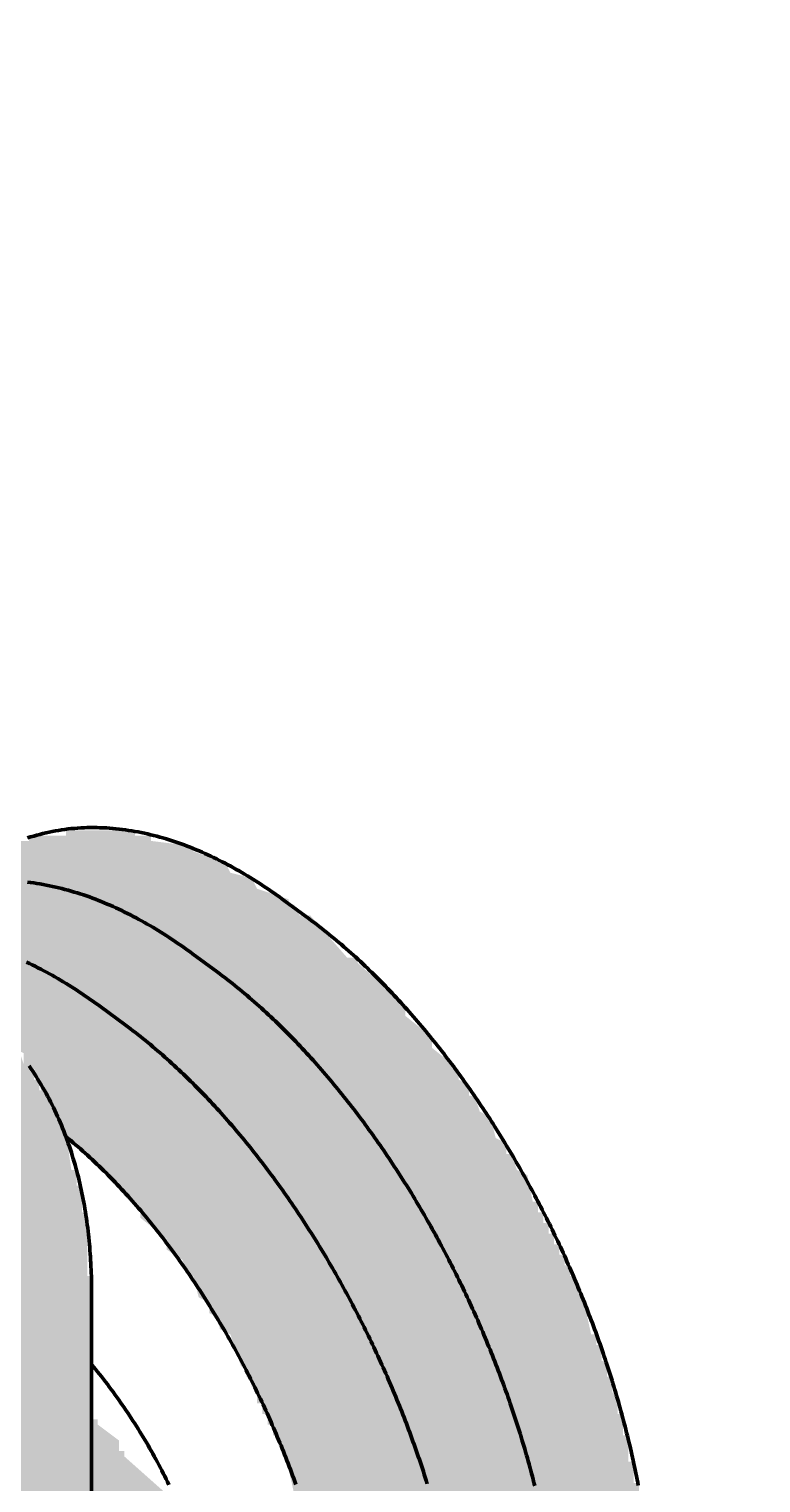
# Model space of a CAD drawing. Header units: millimetres. Extents: x 0 to 420, y 0 to 297.
# Drawn here: x 247.1 to 260.89, y 235.08 to 262.48 of the extents above; entities that cross this region are included whole.
import ezdxf

# ---------------------------------------------------------------- set-up
doc = ezdxf.new("R2010")
doc.units = ezdxf.units.MM
doc.layers.add('01-VISIBLE', color=7, linetype='CONTINUOUS', lineweight=70)
doc.layers.add('13-GRAFICA', color=30, linetype='CONTINUOUS', lineweight=18)

msp = doc.modelspace()

# ---------------------------------------------------------------- hatches: boundary and pattern name
at = {"layer": '13-GRAFICA', "true_color": 0xb21820}
h = msp.add_hatch(color=7, dxfattribs=at)
h.dxf.hatch_style = 1
h.paths.add_polyline_path([(220.992, 262.475), (220.992, 262.375), (221.192, 262.375), (221.192, 262.275), (221.792, 262.175), (221.792, 262.075), (221.992, 262.075), (221.992, 261.975), (222.192, 261.975), (222.192, 261.875), (222.392, 261.875), (222.392, 261.775), (222.592, 261.775), (222.592, 261.675), (222.792, 261.675), (222.792, 261.575), (222.992, 261.575), (222.992, 261.475), (223.592, 261.275), (223.692, 261.075), (223.892, 261.075), (223.892, 260.975), (224.292, 260.875), (224.392, 260.675), (224.992, 260.475), (225.092, 260.275), (225.692, 260.075), (225.792, 259.875), (225.992, 259.875), (225.992, 259.775), (226.192, 259.775), (226.292, 259.575), (226.892, 259.375), (226.992, 259.175), (227.592, 258.975), (227.692, 258.775), (228.292, 258.575), (228.392, 258.375), (228.792, 258.275), (228.892, 258.075), (229.092, 258.075), (229.092, 257.975), (229.492, 257.875), (229.592, 257.675), (230.192, 257.475), (230.292, 257.275), (230.692, 257.175), (230.792, 256.975), (231.392, 256.775), (231.492, 256.575), (231.692, 256.575), (231.692, 256.475), (232.092, 256.375), (232.192, 256.175), (232.792, 255.975), (232.892, 255.775), (233.292, 255.675), (233.392, 255.475), (233.992, 255.275), (234.092, 255.075), (234.492, 254.975), (234.492, 254.875), (234.792, 254.775), (234.892, 254.575), (235.292, 254.475), (235.392, 254.275), (235.592, 254.275), (235.692, 254.075), (236.092, 253.975), (236.292, 253.675), (236.492, 253.675), (236.592, 253.475), (236.792, 253.475), (236.892, 253.275), (237.092, 253.275), (237.292, 252.975), (237.492, 252.975), (237.492, 252.875), (237.792, 252.775), (238.092, 252.375), (238.292, 252.375), (238.492, 252.075), (238.692, 252.075), (238.992, 251.675), (239.192, 251.675), (239.392, 251.375), (239.592, 251.375), (240.092, 250.775), (240.292, 250.775), (240.792, 250.175), (240.992, 250.175), (242.192, 248.875), (242.392, 248.875), (242.392, 248.775), (243.192, 248.075), (243.192, 247.875), (244.292, 246.875), (244.292, 246.675), (244.392, 246.675), (244.392, 246.575), (244.692, 246.375), (244.692, 246.175), (245.092, 245.875), (245.092, 245.675), (245.392, 245.475), (245.392, 245.275), (245.592, 245.175), (245.592, 244.975), (245.792, 244.875), (245.792, 244.675), (246.092, 244.475), (246.092, 244.275), (246.292, 244.175), (246.292, 243.975), (246.492, 243.875), (246.492, 243.675), (246.792, 243.475), (246.792, 243.275), (246.892, 243.275), (246.992, 242.975), (247.192, 242.875), (247.192, 242.675), (247.292, 242.675), (247.292, 242.475), (247.392, 242.475), (247.392, 242.275), (247.492, 242.275), (247.492, 242.075), (247.592, 242.075), (247.592, 241.875), (247.692, 241.875), (247.692, 241.675), (247.792, 241.675), (247.892, 240.975), (247.992, 240.975), (247.992, 240.675), (248.092, 240.675), (248.092, 240.175), (248.192, 240.175), (248.192, 238.975), (248.292, 238.975), (248.292, 212.875), (248.192, 212.875), (248.192, 212.675), (248.092, 212.675), (247.992, 212.475), (247.792, 212.475), (247.792, 208.075), (247.692, 208.075), (247.692, 207.975), (247.292, 207.875), (247.192, 207.675), (246.792, 207.575), (246.692, 207.375), (246.092, 207.175), (245.992, 206.975), (245.392, 206.775), (245.392, 206.675), (245.092, 206.575), (245.092, 206.475), (244.592, 206.575), (244.592, 211.475), (244.692, 211.475), (244.692, 211.675), (244.892, 211.775), (244.892, 211.975), (245.092, 212.075), (245.092, 212.275), (245.392, 212.475), (245.392, 212.675), (245.492, 212.675), (245.592, 212.975), (245.692, 212.975), (245.692, 239.775), (245.592, 239.775), (245.492, 240.575), (245.392, 240.575), (245.392, 240.875), (245.292, 240.875), (245.192, 241.275), (244.992, 241.375), (244.992, 241.575), (244.792, 241.675), (244.792, 241.875), (244.592, 241.975), (244.592, 242.175), (244.392, 242.275), (244.392, 242.475), (244.092, 242.675), (244.092, 242.875), (243.892, 242.975), (243.892, 243.175), (243.692, 243.275), (243.692, 243.475), (243.392, 243.675), (243.392, 243.875), (243.192, 243.975), (243.192, 244.175), (242.792, 244.475), (242.792, 244.675), (242.492, 244.875), (242.492, 245.075), (241.792, 245.675), (241.792, 245.875), (241.692, 245.875), (239.992, 247.675), (239.792, 247.675), (239.092, 248.475), (238.892, 248.475), (238.392, 249.075), (238.192, 249.075), (237.792, 249.575), (237.592, 249.575), (237.392, 249.875), (237.192, 249.875), (236.892, 250.275), (236.692, 250.275), (236.492, 250.575), (236.292, 250.575), (236.092, 250.875), (235.892, 250.875), (235.892, 250.975), (235.592, 251.075), (235.392, 251.375), (235.192, 251.375), (235.092, 251.575), (234.892, 251.575), (234.692, 251.875), (234.492, 251.875), (234.392, 252.075), (234.192, 252.075), (234.192, 252.175), (233.992, 252.175), (233.892, 252.375), (233.492, 252.475), (233.392, 252.675), (233.192, 252.675), (233.092, 252.875), (232.692, 252.975), (232.592, 253.175), (231.992, 253.375), (231.892, 253.575), (231.292, 253.775), (231.192, 253.975), (230.592, 254.175), (230.492, 254.375), (230.092, 254.475), (229.992, 254.675), (229.792, 254.675), (229.792, 254.775), (229.392, 254.875), (229.292, 255.075), (228.692, 255.275), (228.592, 255.475), (227.992, 255.675), (227.892, 255.875), (227.492, 255.975), (227.392, 256.175), (227.192, 256.175), (227.192, 256.275), (226.792, 256.375), (226.692, 256.575), (226.092, 256.775), (225.992, 256.975), (225.392, 257.175), (225.292, 257.375), (225.092, 257.375), (225.092, 257.475), (224.892, 257.475), (224.792, 257.675), (224.192, 257.875), (224.092, 258.075), (223.492, 258.275), (223.392, 258.475), (222.992, 258.575), (222.892, 258.775), (222.692, 258.775), (222.692, 258.875), (222.492, 258.875), (222.492, 258.975), (222.292, 258.975), (222.292, 259.075), (222.092, 259.075), (222.092, 259.175), (221.492, 259.375), (221.492, 259.475), (221.192, 259.575), (221.192, 259.675), (220.692, 259.775), (220.692, 259.875), (220.692, 262.475)])
at = {"layer": '13-GRAFICA', "true_color": 0x202020}
h = msp.add_hatch(color=7, dxfattribs=at)
h.dxf.hatch_style = 1
h.paths.add_polyline_path([(250.692, 183.375), (250.992, 183.275), (251.092, 183.075), (251.492, 182.975), (251.492, 182.875), (251.792, 182.875), (251.792, 182.775), (251.992, 182.775), (251.992, 182.675), (252.192, 182.675), (252.192, 182.575), (252.392, 182.575), (252.392, 182.475), (252.892, 182.375), (252.892, 183.175), (252.992, 183.175), (252.992, 187.775), (253.092, 187.775), (253.092, 189.575), (253.192, 189.575), (253.292, 192.175), (253.392, 192.175), (253.492, 193.675), (253.592, 193.675), (253.592, 194.275), (253.692, 194.275), (253.692, 194.875), (253.792, 194.875), (253.792, 195.475), (253.892, 195.475), (253.892, 196.075), (253.992, 196.075), (253.992, 196.675), (254.092, 196.675), (254.292, 198.475), (254.392, 198.475), (254.492, 199.575), (254.592, 199.575), (254.592, 200.175), (254.692, 200.175), (254.792, 201.675), (254.892, 201.675), (254.992, 204.475), (255.092, 204.475), (255.092, 207.675), (254.992, 207.675), (254.992, 209.475), (254.892, 209.475), (254.792, 211.675), (254.692, 211.675), (254.592, 213.175), (254.492, 213.175), (254.492, 213.875), (254.392, 213.875), (254.392, 214.575), (254.292, 214.575), (254.292, 215.275), (254.192, 215.275), (254.192, 215.975), (254.092, 215.975), (254.092, 216.675), (253.992, 216.675), (253.992, 217.375), (253.892, 217.375), (253.892, 218.075), (253.792, 218.075), (253.792, 218.775), (253.692, 218.775), (253.692, 219.475), (253.592, 219.475), (253.592, 220.175), (253.492, 220.175), (253.392, 221.975), (253.292, 221.975), (253.192, 224.875), (253.092, 224.875), (253.092, 226.675), (252.992, 226.675), (252.992, 231.575), (252.892, 231.575), (252.892, 232.375), (252.792, 232.375), (252.792, 232.775), (252.692, 232.775), (252.692, 233.275), (252.592, 233.275), (252.492, 234.075), (252.392, 234.075), (252.292, 234.675), (252.192, 234.675), (252.192, 234.875), (252.092, 234.875), (251.892, 235.775), (251.792, 235.775), (251.792, 235.975), (251.692, 235.975), (251.692, 236.175), (251.592, 236.175), (251.592, 236.375), (251.492, 236.375), (251.492, 236.575), (251.392, 236.575), (251.392, 236.875), (251.292, 236.875), (251.292, 237.075), (251.192, 237.075), (251.192, 237.275), (251.092, 237.275), (250.892, 237.875), (250.692, 237.975), (250.692, 238.175), (250.492, 238.275), (250.492, 238.475), (250.292, 238.575), (250.192, 238.975), (250.092, 238.975), (249.992, 239.275), (249.692, 239.475), (249.692, 239.675), (249.192, 240.075), (249.192, 240.275), (249.092, 240.275), (247.992, 241.475), (247.792, 241.475), (247.792, 241.675), (247.692, 241.675), (247.692, 241.875), (247.592, 241.875), (247.592, 242.075), (247.492, 242.075), (247.492, 242.275), (247.392, 242.275), (247.192, 242.875), (246.992, 242.975), (246.992, 243.175), (246.792, 243.275), (246.792, 243.475), (246.492, 243.675), (246.492, 243.875), (246.292, 243.975), (246.292, 244.175), (246.092, 244.275), (246.092, 244.475), (245.792, 244.675), (245.792, 244.875), (245.592, 244.975), (245.592, 245.175), (245.392, 245.275), (245.392, 245.475), (245.292, 245.475), (245.292, 245.575), (245.092, 245.675), (245.092, 245.875), (244.992, 245.875), (245.092, 246.175), (245.592, 246.275), (245.692, 246.475), (245.892, 246.475), (245.992, 246.675), (246.392, 246.775), (246.492, 246.975), (246.692, 246.975), (246.692, 247.075), (246.892, 247.075), (246.892, 247.175), (247.092, 247.175), (247.092, 247.275), (247.792, 247.275), (247.792, 247.375), (249.092, 247.375), (249.092, 247.275), (249.392, 247.275), (249.392, 247.175), (250.192, 247.075), (250.192, 246.975), (250.792, 246.775), (250.892, 246.575), (251.292, 246.475), (251.392, 246.275), (251.992, 246.075), (251.992, 245.975), (252.092, 245.975), (252.192, 245.775), (252.392, 245.775), (253.092, 244.975), (253.292, 244.975), (253.292, 244.875), (254.192, 244.075), (254.192, 243.875), (254.692, 243.475), (254.692, 243.275), (255.192, 242.875), (255.192, 242.675), (255.392, 242.575), (255.392, 242.375), (255.492, 242.375), (255.592, 242.075), (255.792, 241.975), (255.892, 241.575), (256.092, 241.475), (256.092, 241.275), (256.192, 241.275), (256.292, 240.975), (256.492, 240.875), (256.592, 240.375), (256.692, 240.375), (256.692, 240.175), (256.792, 240.175), (256.792, 239.975), (256.892, 239.975), (256.892, 239.775), (256.992, 239.775), (256.992, 239.575), (257.092, 239.575), (257.092, 239.375), (257.192, 239.375), (257.192, 239.175), (257.292, 239.175), (257.292, 238.975), (257.392, 238.975), (257.392, 238.775), (257.492, 238.775), (257.692, 237.875), (257.792, 237.875), (257.792, 237.675), (257.892, 237.675), (257.892, 237.375), (257.992, 237.375), (257.992, 237.075), (258.092, 237.075), (258.092, 236.775), (258.192, 236.775), (258.192, 236.375), (258.292, 236.375), (258.292, 235.975), (258.392, 235.975), (258.392, 235.475), (258.492, 235.475), (258.492, 235.075), (258.592, 235.075), (258.592, 234.575), (258.692, 234.575), (258.692, 233.575), (258.792, 233.575), (258.792, 229.175), (258.892, 229.175), (258.892, 226.975), (258.992, 226.975), (259.092, 224.075), (259.192, 224.075), (259.192, 223.175), (259.292, 223.175), (259.392, 221.575), (259.492, 221.575), (259.492, 220.875), (259.592, 220.875), (259.592, 220.175), (259.692, 220.175), (259.692, 219.475), (259.792, 219.475), (259.792, 218.775), (259.892, 218.775), (259.892, 218.075), (259.992, 218.075), (259.992, 217.375), (260.092, 217.375), (260.092, 216.675), (260.192, 216.675), (260.192, 215.975), (260.292, 215.975), (260.292, 215.275), (260.392, 215.275), (260.392, 214.575), (260.492, 214.575), (260.592, 212.775), (260.692, 212.775), (260.692, 211.575), (260.792, 211.575), (260.792, 209.875), (260.892, 209.875), (260.892, 206.175), (260.792, 206.175), (260.692, 203.475), (260.592, 203.475), (260.592, 202.575), (260.492, 202.575), (260.492, 201.975), (260.392, 201.975), (260.392, 201.375), (260.292, 201.375), (260.292, 200.775), (260.192, 200.775), (260.192, 200.175), (260.092, 200.175), (260.092, 199.575), (259.992, 199.575), (259.992, 198.975), (259.892, 198.975), (259.692, 197.175), (259.592, 197.175), (259.492, 196.075), (259.392, 196.075), (259.392, 195.375), (259.292, 195.375), (259.292, 194.775), (259.192, 194.775), (259.192, 193.875), (259.092, 193.875), (259.092, 192.775), (258.992, 192.775), (258.892, 189.175), (258.792, 189.175), (258.792, 184.975), (258.692, 184.975), (258.692, 184.075), (258.592, 184.075), (258.592, 183.775), (258.492, 183.775), (258.492, 183.475), (258.392, 183.475), (258.392, 183.175), (258.292, 183.175), (258.292, 182.875), (258.192, 182.875), (258.192, 182.675), (258.092, 182.675), (257.992, 182.175), (257.592, 181.875), (257.592, 181.675), (257.192, 181.375), (257.192, 181.175), (257.092, 181.175), (256.892, 180.875), (256.692, 180.875), (256.592, 180.675), (255.992, 180.475), (255.892, 180.275), (255.692, 180.275), (255.692, 180.175), (255.092, 179.975), (254.992, 179.775), (254.592, 179.675), (254.492, 179.475), (254.092, 179.375), (253.992, 179.175), (253.492, 179.075), (253.292, 178.775), (252.692, 178.575), (252.592, 178.375), (252.392, 178.375), (252.392, 178.275), (252.192, 178.275), (252.192, 178.175), (251.992, 178.175), (251.992, 178.075), (250.792, 177.975), (250.792, 177.875), (250.692, 177.875)])
at = {"layer": '13-GRAFICA', "true_color": 0xb21820}
h = msp.add_hatch(color=7, dxfattribs=at)
h.dxf.hatch_style = 1
h.paths.add_polyline_path([(248.292, 236.275), (248.392, 236.275), (248.392, 236.175), (248.792, 235.875), (248.792, 235.675), (248.892, 235.675), (248.892, 235.575), (249.792, 234.775), (249.792, 234.575), (249.892, 234.575), (249.892, 234.275), (249.992, 234.275), (249.992, 233.975), (250.092, 233.975), (250.092, 233.575), (250.192, 233.575), (250.192, 233.275), (250.292, 233.275), (250.292, 232.875), (250.392, 232.875), (250.392, 232.575), (250.492, 232.575), (250.492, 231.675), (250.592, 231.675), (250.692, 230.075), (250.592, 230.075), (250.592, 229.775), (250.492, 229.775), (250.492, 229.475), (250.392, 229.475), (250.392, 229.175), (250.292, 229.175), (250.292, 228.775), (250.192, 228.775), (250.192, 228.475), (250.092, 228.475), (250.092, 228.175), (249.992, 228.175), (249.892, 227.775), (249.792, 227.775), (249.692, 227.475), (249.292, 227.175), (249.292, 226.975), (248.992, 226.775), (248.992, 226.575), (248.592, 226.275), (248.592, 226.075), (248.492, 226.075), (248.392, 225.875), (248.292, 225.875)])

# ---------------------------------------------------------------- linework, layer by layer
at = {"layer": '01-VISIBLE'}
for p, q in [((252.374, 245.707), (251.911, 246.048)), ((250.642, 244.707), (250.179, 245.048)), ((248.909, 243.706), (248.447, 244.048)), ((248.274, 238.668), (248.274, 212.979))]:
    msp.add_line(p, q, dxfattribs=at)
for points in [[(251.911, 246.048), (251.863, 246.084), (251.814, 246.119), (251.765, 246.154), (251.716, 246.189), (251.666, 246.223), (251.617, 246.257), (251.567, 246.291), (251.516, 246.325), (251.466, 246.358), (251.415, 246.39), (251.365, 246.423), (251.314, 246.455), (251.262, 246.487), (251.211, 246.518), (251.159, 246.549), (251.107, 246.579), (251.055, 246.609), (251.002, 246.639), (250.95, 246.669), (250.897, 246.697), (250.844, 246.726), (250.79, 246.754), (250.737, 246.782), (250.683, 246.809), (250.629, 246.836), (250.575, 246.862), (250.52, 246.888), (250.466, 246.913), (250.411, 246.938), (250.356, 246.962), (250.3, 246.986), (250.245, 247.01), (250.189, 247.032), (250.133, 247.055), (250.077, 247.077), (250.02, 247.098), (249.964, 247.118), (249.907, 247.139), (249.85, 247.158), (249.793, 247.177), (249.735, 247.195), (249.678, 247.213), (249.62, 247.23), (249.562, 247.246), (249.504, 247.262), (249.445, 247.277), (249.387, 247.292), (249.328, 247.306), (249.269, 247.319), (249.21, 247.331), (249.151, 247.343), (249.092, 247.354), (249.033, 247.364), (248.973, 247.374), (248.913, 247.383), (248.854, 247.39), (248.794, 247.398), (248.734, 247.404), (248.674, 247.41), (248.614, 247.415), (248.554, 247.419), (248.494, 247.422), (248.433, 247.424), (248.373, 247.426), (248.313, 247.426), (248.253, 247.426), (248.192, 247.425), (248.132, 247.423), (248.072, 247.42), (248.012, 247.416), (247.952, 247.412), (247.892, 247.406), (247.832, 247.4), (247.772, 247.392), (247.712, 247.384), (247.653, 247.374), (247.593, 247.364), (247.534, 247.353), (247.475, 247.341), (247.416, 247.328), (247.357, 247.314), (247.299, 247.299), (247.241, 247.283), (247.183, 247.266), (247.125, 247.249), (247.068, 247.23)], [(250.179, 245.048), (250.13, 245.084), (250.082, 245.119), (250.033, 245.154), (249.983, 245.189), (249.934, 245.223), (249.884, 245.257), (249.834, 245.291), (249.784, 245.324), (249.734, 245.357), (249.683, 245.39), (249.633, 245.422), (249.582, 245.454), (249.53, 245.486), (249.479, 245.517), (249.427, 245.548), (249.375, 245.579), (249.323, 245.609), (249.271, 245.639), (249.218, 245.668), (249.165, 245.697), (249.112, 245.725), (249.059, 245.753), (249.005, 245.781), (248.952, 245.808), (248.898, 245.835), (248.843, 245.861), (248.789, 245.887), (248.734, 245.913), (248.679, 245.937), (248.624, 245.962), (248.569, 245.986), (248.514, 246.009), (248.458, 246.032), (248.402, 246.054), (248.346, 246.076), (248.289, 246.097), (248.233, 246.118), (248.176, 246.138), (248.119, 246.157), (248.062, 246.176), (248.004, 246.195), (247.947, 246.212), (247.889, 246.229), (247.831, 246.246), (247.773, 246.262), (247.715, 246.277), (247.656, 246.291), (247.598, 246.305), (247.539, 246.318), (247.48, 246.331), (247.421, 246.342), (247.362, 246.353), (247.302, 246.364), (247.243, 246.373), (247.183, 246.382), (247.123, 246.39), (247.064, 246.397)], [(258.581, 235.025), (258.57, 235.084), (258.558, 235.143), (258.546, 235.202), (258.535, 235.261), (258.522, 235.319), (258.51, 235.378), (258.498, 235.437), (258.485, 235.496), (258.472, 235.554), (258.459, 235.613), (258.445, 235.671), (258.432, 235.73), (258.418, 235.788), (258.404, 235.847), (258.39, 235.905), (258.375, 235.963), (258.361, 236.022), (258.346, 236.08), (258.331, 236.138), (258.316, 236.196), (258.301, 236.254), (258.285, 236.312), (258.27, 236.37), (258.254, 236.428), (258.238, 236.486), (258.221, 236.544), (258.205, 236.602), (258.188, 236.659), (258.172, 236.717), (258.155, 236.775), (258.137, 236.832), (258.12, 236.89), (258.103, 236.947), (258.085, 237.004), (258.067, 237.062), (258.049, 237.119), (258.031, 237.176), (258.012, 237.233), (257.994, 237.29), (257.975, 237.348), (257.956, 237.405), (257.937, 237.461), (257.918, 237.518), (257.898, 237.575), (257.878, 237.632), (257.859, 237.689), (257.839, 237.745), (257.818, 237.802), (257.798, 237.858), (257.778, 237.915), (257.757, 237.971), (257.736, 238.027), (257.715, 238.084), (257.694, 238.14), (257.673, 238.196), (257.651, 238.252), (257.63, 238.308), (257.608, 238.364), (257.586, 238.42), (257.564, 238.476), (257.541, 238.531), (257.519, 238.587), (257.496, 238.643), (257.473, 238.698), (257.45, 238.754), (257.427, 238.809), (257.404, 238.865), (257.38, 238.92), (257.357, 238.975), (257.333, 239.03), (257.309, 239.085), (257.285, 239.14), (257.261, 239.195), (257.236, 239.25), (257.212, 239.305), (257.187, 239.36), (257.162, 239.414), (257.137, 239.469), (257.112, 239.523), (257.086, 239.578), (257.061, 239.632), (257.035, 239.686), (257.009, 239.74), (256.983, 239.795), (256.957, 239.849), (256.931, 239.903), (256.904, 239.956), (256.877, 240.01), (256.851, 240.064), (256.824, 240.118), (256.796, 240.171), (256.769, 240.225), (256.742, 240.278), (256.714, 240.331), (256.686, 240.385), (256.658, 240.438), (256.63, 240.491), (256.602, 240.544), (256.574, 240.597), (256.545, 240.65), (256.516, 240.702), (256.487, 240.755), (256.458, 240.808), (256.429, 240.86), (256.4, 240.912), (256.37, 240.965), (256.341, 241.017), (256.311, 241.069), (256.281, 241.121), (256.251, 241.173), (256.22, 241.225), (256.19, 241.277), (256.159, 241.328), (256.129, 241.38), (256.098, 241.431), (256.066, 241.483), (256.035, 241.534), (256.004, 241.585), (255.972, 241.636), (255.94, 241.687), (255.909, 241.738), (255.877, 241.789), (255.844, 241.84), (255.812, 241.89), (255.779, 241.941), (255.747, 241.991), (255.714, 242.041), (255.681, 242.091), (255.648, 242.141), (255.614, 242.191), (255.581, 242.241), (255.547, 242.291), (255.513, 242.34), (255.479, 242.39), (255.445, 242.439), (255.411, 242.489), (255.376, 242.538), (255.341, 242.587), (255.307, 242.636), (255.272, 242.684), (255.236, 242.733), (255.201, 242.782), (255.166, 242.83), (255.13, 242.878), (255.094, 242.927), (255.058, 242.975), (255.022, 243.023), (254.986, 243.07), (254.949, 243.118), (254.912, 243.166), (254.876, 243.213), (254.839, 243.26), (254.801, 243.307), (254.764, 243.354), (254.726, 243.401), (254.689, 243.448), (254.651, 243.495), (254.613, 243.541), (254.574, 243.587), (254.536, 243.634), (254.497, 243.68), (254.459, 243.725), (254.42, 243.771), (254.381, 243.817), (254.341, 243.862), (254.302, 243.907), (254.262, 243.952), (254.222, 243.997), (254.182, 244.042), (254.142, 244.087), (254.102, 244.131), (254.061, 244.175), (254.02, 244.219), (253.979, 244.263), (253.938, 244.307), (253.897, 244.351), (253.855, 244.394), (253.814, 244.437), (253.772, 244.48), (253.73, 244.523), (253.687, 244.566), (253.645, 244.608), (253.602, 244.65), (253.559, 244.692), (253.516, 244.734), (253.473, 244.776), (253.429, 244.817), (253.386, 244.859), (253.342, 244.9), (253.298, 244.941), (253.254, 244.981), (253.209, 245.022), (253.165, 245.062), (253.12, 245.102), (253.075, 245.141), (253.029, 245.181), (252.984, 245.22), (252.938, 245.259), (252.892, 245.298), (252.846, 245.336), (252.8, 245.375), (252.754, 245.413), (252.707, 245.45), (252.66, 245.488), (252.613, 245.525), (252.565, 245.562), (252.518, 245.599), (252.47, 245.635), (252.422, 245.671), (252.374, 245.707)], [(248.447, 244.048), (248.398, 244.084), (248.349, 244.119), (248.299, 244.154), (248.25, 244.189), (248.2, 244.224), (248.15, 244.258), (248.1, 244.292), (248.049, 244.326), (247.998, 244.359), (247.947, 244.392), (247.896, 244.425), (247.845, 244.457), (247.793, 244.489), (247.741, 244.52), (247.689, 244.551), (247.637, 244.582), (247.584, 244.612), (247.532, 244.642), (247.479, 244.672), (247.425, 244.701), (247.372, 244.729), (247.318, 244.758), (247.264, 244.785), (247.21, 244.813), (247.156, 244.84), (247.101, 244.866), (247.046, 244.892)], [(256.628, 235.022), (256.614, 235.08), (256.599, 235.138), (256.584, 235.196), (256.568, 235.254), (256.553, 235.312), (256.537, 235.37), (256.521, 235.428), (256.505, 235.486), (256.489, 235.544), (256.473, 235.601), (256.456, 235.659), (256.439, 235.717), (256.422, 235.774), (256.405, 235.832), (256.388, 235.889), (256.37, 235.947), (256.352, 236.004), (256.335, 236.062), (256.316, 236.119), (256.298, 236.176), (256.28, 236.233), (256.261, 236.29), (256.242, 236.347), (256.224, 236.404), (256.204, 236.461), (256.185, 236.518), (256.166, 236.575), (256.146, 236.632), (256.126, 236.688), (256.106, 236.745), (256.086, 236.802), (256.066, 236.858), (256.045, 236.915), (256.025, 236.971), (256.004, 237.027), (255.983, 237.083), (255.962, 237.14), (255.94, 237.196), (255.919, 237.252), (255.897, 237.308), (255.875, 237.364), (255.853, 237.42), (255.831, 237.476), (255.809, 237.531), (255.786, 237.587), (255.764, 237.643), (255.741, 237.698), (255.718, 237.754), (255.695, 237.809), (255.671, 237.864), (255.648, 237.92), (255.624, 237.975), (255.601, 238.03), (255.577, 238.085), (255.553, 238.14), (255.528, 238.195), (255.504, 238.25), (255.479, 238.305), (255.454, 238.359), (255.43, 238.414), (255.404, 238.469), (255.379, 238.523), (255.354, 238.577), (255.328, 238.632), (255.303, 238.686), (255.277, 238.74), (255.251, 238.794), (255.224, 238.848), (255.198, 238.902), (255.172, 238.956), (255.145, 239.01), (255.118, 239.064), (255.091, 239.117), (255.064, 239.171), (255.037, 239.224), (255.009, 239.278), (254.982, 239.331), (254.954, 239.384), (254.926, 239.438), (254.898, 239.491), (254.87, 239.544), (254.841, 239.597), (254.813, 239.649), (254.784, 239.702), (254.755, 239.755), (254.726, 239.807), (254.697, 239.86), (254.667, 239.912), (254.638, 239.965), (254.608, 240.017), (254.578, 240.069), (254.548, 240.121), (254.518, 240.173), (254.488, 240.225), (254.458, 240.276), (254.427, 240.328), (254.396, 240.38), (254.365, 240.431), (254.334, 240.482), (254.303, 240.534), (254.271, 240.585), (254.24, 240.636), (254.208, 240.687), (254.176, 240.738), (254.144, 240.789), (254.112, 240.839), (254.079, 240.89), (254.047, 240.94), (254.014, 240.991), (253.981, 241.041), (253.948, 241.091), (253.915, 241.141), (253.882, 241.191), (253.848, 241.241), (253.815, 241.291), (253.781, 241.34), (253.747, 241.39), (253.713, 241.439), (253.678, 241.488), (253.644, 241.538), (253.609, 241.587), (253.574, 241.635), (253.539, 241.684), (253.504, 241.733), (253.469, 241.782), (253.433, 241.83), (253.398, 241.878), (253.362, 241.926), (253.326, 241.975), (253.29, 242.022), (253.253, 242.07), (253.217, 242.118), (253.18, 242.165), (253.143, 242.213), (253.106, 242.26), (253.069, 242.307), (253.032, 242.354), (252.994, 242.401), (252.956, 242.448), (252.918, 242.494), (252.88, 242.541), (252.842, 242.587), (252.804, 242.633), (252.765, 242.679), (252.726, 242.725), (252.687, 242.771), (252.648, 242.816), (252.609, 242.862), (252.569, 242.907), (252.53, 242.952), (252.49, 242.997), (252.45, 243.042), (252.41, 243.086), (252.369, 243.131), (252.329, 243.175), (252.288, 243.219), (252.247, 243.263), (252.206, 243.307), (252.164, 243.35), (252.123, 243.394), (252.081, 243.437), (252.039, 243.48), (251.997, 243.523), (251.955, 243.565), (251.912, 243.608), (251.87, 243.65), (251.827, 243.692), (251.784, 243.734), (251.741, 243.776), (251.697, 243.817), (251.653, 243.858), (251.61, 243.9), (251.566, 243.94), (251.521, 243.981), (251.477, 244.021), (251.432, 244.061), (251.387, 244.101), (251.342, 244.141), (251.297, 244.181), (251.252, 244.22), (251.206, 244.259), (251.16, 244.298), (251.114, 244.336), (251.068, 244.374), (251.021, 244.412), (250.974, 244.45), (250.928, 244.488), (250.88, 244.525), (250.833, 244.562), (250.786, 244.598), (250.738, 244.635), (250.69, 244.671), (250.642, 244.707)], [(254.602, 235.061), (254.584, 235.119), (254.566, 235.176), (254.547, 235.233), (254.529, 235.29), (254.51, 235.347), (254.491, 235.404), (254.472, 235.461), (254.453, 235.518), (254.433, 235.575), (254.414, 235.631), (254.394, 235.688), (254.374, 235.745), (254.354, 235.801), (254.333, 235.858), (254.313, 235.914), (254.292, 235.971), (254.271, 236.027), (254.25, 236.083), (254.229, 236.139), (254.208, 236.196), (254.186, 236.252), (254.165, 236.308), (254.143, 236.364), (254.121, 236.42), (254.099, 236.475), (254.076, 236.531), (254.054, 236.587), (254.031, 236.642), (254.008, 236.698), (253.985, 236.753), (253.962, 236.809), (253.939, 236.864), (253.916, 236.919), (253.892, 236.975), (253.868, 237.03), (253.844, 237.085), (253.82, 237.14), (253.796, 237.195), (253.771, 237.25), (253.747, 237.304), (253.722, 237.359), (253.697, 237.414), (253.672, 237.468), (253.647, 237.523), (253.621, 237.577), (253.596, 237.632), (253.57, 237.686), (253.544, 237.74), (253.518, 237.794), (253.492, 237.848), (253.466, 237.902), (253.439, 237.956), (253.413, 238.01), (253.386, 238.064), (253.359, 238.117), (253.332, 238.171), (253.304, 238.224), (253.277, 238.278), (253.249, 238.331), (253.221, 238.384), (253.194, 238.437), (253.165, 238.49), (253.137, 238.543), (253.109, 238.596), (253.08, 238.649), (253.051, 238.702), (253.023, 238.755), (252.994, 238.807), (252.964, 238.86), (252.935, 238.912), (252.905, 238.964), (252.876, 239.017), (252.846, 239.069), (252.816, 239.121), (252.786, 239.173), (252.756, 239.224), (252.725, 239.276), (252.694, 239.328), (252.664, 239.379), (252.633, 239.431), (252.602, 239.482), (252.57, 239.534), (252.539, 239.585), (252.507, 239.636), (252.476, 239.687), (252.444, 239.738), (252.412, 239.788), (252.379, 239.839), (252.347, 239.89), (252.315, 239.94), (252.282, 239.991), (252.249, 240.041), (252.216, 240.091), (252.183, 240.141), (252.149, 240.191), (252.116, 240.241), (252.082, 240.29), (252.048, 240.34), (252.014, 240.39), (251.98, 240.439), (251.946, 240.488), (251.911, 240.537), (251.877, 240.586), (251.842, 240.635), (251.807, 240.684), (251.772, 240.733), (251.736, 240.781), (251.701, 240.83), (251.665, 240.878), (251.629, 240.926), (251.593, 240.974), (251.557, 241.022), (251.521, 241.07), (251.484, 241.118), (251.448, 241.165), (251.411, 241.213), (251.374, 241.26), (251.336, 241.307), (251.299, 241.354), (251.262, 241.401), (251.224, 241.448), (251.186, 241.494), (251.148, 241.541), (251.11, 241.587), (251.071, 241.633), (251.033, 241.679), (250.994, 241.725), (250.955, 241.771), (250.916, 241.816), (250.876, 241.862), (250.837, 241.907), (250.797, 241.952), (250.757, 241.997), (250.717, 242.042), (250.677, 242.086), (250.637, 242.131), (250.596, 242.175), (250.555, 242.219), (250.514, 242.263), (250.473, 242.307), (250.432, 242.35), (250.39, 242.394), (250.349, 242.437), (250.307, 242.48), (250.265, 242.523), (250.222, 242.565), (250.18, 242.608), (250.137, 242.65), (250.094, 242.692), (250.051, 242.734), (250.008, 242.776), (249.965, 242.817), (249.921, 242.858), (249.877, 242.899), (249.833, 242.94), (249.789, 242.981), (249.744, 243.021), (249.7, 243.061), (249.655, 243.101), (249.61, 243.141), (249.565, 243.18), (249.519, 243.22), (249.474, 243.259), (249.428, 243.297), (249.382, 243.336), (249.335, 243.374), (249.289, 243.412), (249.242, 243.45), (249.195, 243.487), (249.148, 243.525), (249.101, 243.562), (249.053, 243.598), (249.005, 243.635), (248.957, 243.671), (248.909, 243.706)], [(247.096, 242.934), (247.131, 242.884), (247.165, 242.834), (247.198, 242.783), (247.231, 242.732), (247.264, 242.68), (247.295, 242.629), (247.327, 242.577), (247.357, 242.524), (247.387, 242.471), (247.417, 242.418), (247.446, 242.365), (247.474, 242.311), (247.502, 242.257), (247.529, 242.203), (247.556, 242.148), (247.582, 242.094), (247.608, 242.039), (247.633, 241.983), (247.658, 241.928), (247.682, 241.872), (247.705, 241.816), (247.728, 241.76), (247.75, 241.703), (247.772, 241.646), (247.794, 241.59), (247.814, 241.533), (247.835, 241.475), (247.855, 241.418), (247.874, 241.36), (247.893, 241.302), (247.911, 241.245), (247.929, 241.186), (247.946, 241.128), (247.963, 241.07), (247.979, 241.011), (247.995, 240.953), (248.01, 240.894), (248.025, 240.835), (248.039, 240.776), (248.053, 240.717), (248.067, 240.658), (248.08, 240.598), (248.092, 240.539), (248.104, 240.479), (248.116, 240.42), (248.127, 240.36), (248.138, 240.3), (248.148, 240.24), (248.158, 240.18), (248.168, 240.12), (248.177, 240.06), (248.185, 240), (248.193, 239.94), (248.201, 239.88), (248.208, 239.819), (248.215, 239.759), (248.222, 239.699), (248.228, 239.638), (248.234, 239.578), (248.239, 239.517), (248.244, 239.457), (248.249, 239.396), (248.253, 239.336), (248.257, 239.275), (248.26, 239.214), (248.263, 239.154), (248.266, 239.093), (248.268, 239.032), (248.27, 238.972), (248.272, 238.911), (248.273, 238.85), (248.274, 238.789), (248.274, 238.729), (248.274, 238.668)], [(252.127, 235.048), (252.107, 235.105), (252.086, 235.161), (252.065, 235.218), (252.044, 235.274), (252.023, 235.33), (252.001, 235.387), (251.98, 235.443), (251.958, 235.499), (251.936, 235.555), (251.913, 235.611), (251.891, 235.667), (251.868, 235.723), (251.846, 235.779), (251.823, 235.834), (251.799, 235.89), (251.776, 235.945), (251.753, 236.001), (251.729, 236.056), (251.705, 236.111), (251.681, 236.167), (251.657, 236.222), (251.632, 236.277), (251.608, 236.332), (251.583, 236.387), (251.558, 236.441), (251.533, 236.496), (251.507, 236.551), (251.482, 236.605), (251.456, 236.66), (251.43, 236.714), (251.404, 236.768), (251.378, 236.823), (251.351, 236.877), (251.325, 236.931), (251.298, 236.985), (251.271, 237.039), (251.244, 237.092), (251.216, 237.146), (251.189, 237.2), (251.161, 237.253), (251.133, 237.306), (251.105, 237.36), (251.077, 237.413), (251.048, 237.466), (251.02, 237.519), (250.991, 237.572), (250.962, 237.625), (250.933, 237.677), (250.904, 237.73), (250.874, 237.783), (250.844, 237.835), (250.815, 237.887), (250.784, 237.939), (250.754, 237.992), (250.724, 238.043), (250.693, 238.095), (250.662, 238.147), (250.632, 238.199), (250.6, 238.25), (250.569, 238.302), (250.538, 238.353), (250.506, 238.404), (250.474, 238.455), (250.442, 238.506), (250.41, 238.557), (250.377, 238.608), (250.345, 238.659), (250.312, 238.709), (250.279, 238.76), (250.246, 238.81), (250.212, 238.86), (250.179, 238.91), (250.145, 238.96), (250.111, 239.01), (250.077, 239.059), (250.043, 239.109), (250.008, 239.158), (249.974, 239.207), (249.939, 239.257), (249.904, 239.306), (249.868, 239.354), (249.833, 239.403), (249.797, 239.452), (249.761, 239.5), (249.725, 239.548), (249.689, 239.596), (249.653, 239.644), (249.616, 239.692), (249.579, 239.74), (249.542, 239.787), (249.505, 239.835), (249.467, 239.882), (249.43, 239.929), (249.392, 239.976), (249.354, 240.022), (249.316, 240.069), (249.277, 240.115), (249.238, 240.161), (249.2, 240.207), (249.16, 240.253), (249.121, 240.299), (249.082, 240.344), (249.042, 240.389), (249.002, 240.435), (248.962, 240.479), (248.921, 240.524), (248.881, 240.569), (248.84, 240.613), (248.799, 240.657), (248.758, 240.701), (248.716, 240.744), (248.674, 240.788), (248.632, 240.831), (248.59, 240.874), (248.548, 240.917), (248.505, 240.959), (248.462, 241.001), (248.419, 241.043), (248.376, 241.085), (248.332, 241.127), (248.288, 241.168), (248.244, 241.209), (248.2, 241.25), (248.155, 241.29), (248.11, 241.33), (248.065, 241.37), (248.02, 241.41), (247.974, 241.449), (247.928, 241.488), (247.882, 241.527), (247.835, 241.565), (247.789, 241.603)], [(249.733, 235.04), (249.707, 235.094), (249.68, 235.148), (249.653, 235.202), (249.626, 235.255), (249.599, 235.309), (249.571, 235.362), (249.543, 235.416), (249.515, 235.469), (249.486, 235.521), (249.457, 235.574), (249.428, 235.627), (249.398, 235.679), (249.368, 235.731), (249.338, 235.784), (249.308, 235.835), (249.277, 235.887), (249.246, 235.939), (249.215, 235.99), (249.184, 236.041), (249.152, 236.093), (249.12, 236.143), (249.088, 236.194), (249.055, 236.245), (249.022, 236.295), (248.989, 236.345), (248.956, 236.395), (248.922, 236.445), (248.888, 236.495), (248.854, 236.545), (248.82, 236.594), (248.785, 236.643), (248.75, 236.692), (248.715, 236.741), (248.68, 236.79), (248.644, 236.838), (248.608, 236.886), (248.572, 236.934), (248.536, 236.982), (248.499, 237.03), (248.462, 237.078), (248.425, 237.125), (248.388, 237.172), (248.35, 237.219), (248.312, 237.266), (248.274, 237.313)]]:
    msp.add_lwpolyline(points, dxfattribs=at)

doc.saveas('drawing.dxf')
